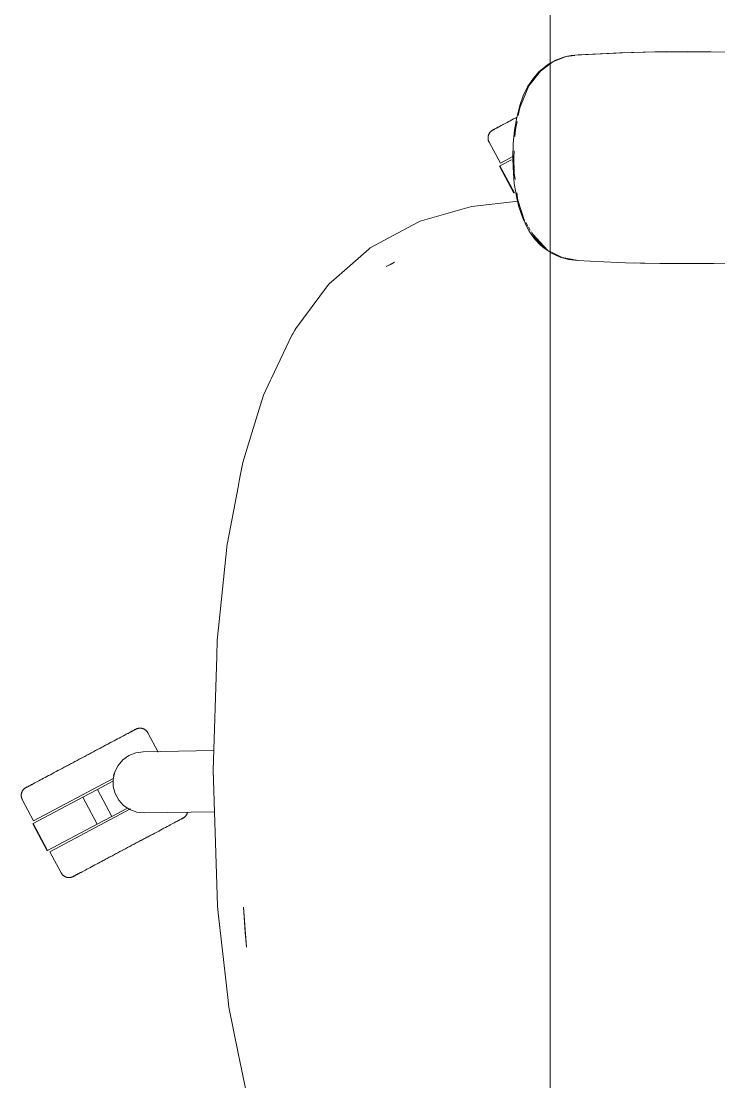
# Model space of a CAD drawing. Header units: millimetres. Extents: x 155920 to 295199, y -4084 to 97293.
# Drawn here: x 186541 to 186859.9, y 31673.4 to 32158.1 of the extents above; entities that cross this region are included whole.
import ezdxf

# ---------------------------------------------------------------- set-up
doc = ezdxf.new("R2010")
doc.units = ezdxf.units.MM
doc.header["$MEASUREMENT"] = 0
doc.layers.add('G-IMPT', color=8, linetype='CONTINUOUS', lineweight=9)
doc.layers.add('I-FURN', color=8, linetype='CONTINUOUS', lineweight=9)

msp = doc.modelspace()

# ---------------------------------------------------------------- linework, layer by layer
at = {"layer": 'G-IMPT'}
for p, q in [((186790.15, 32141.94), (186794, 32142.53)), ((186794.02, 32142.66), (186792.37, 32142.41)), ((186815.8, 32143.75), (186794.02, 32142.66)), ((186814.59, 32143.71), (186794.02, 32142.66)), ((186794.02, 32142.66), (186795.62, 32142.77)), ((186815.8, 32143.75), (186795.62, 32142.77)), ((186835.99, 32144.21), (186814.59, 32143.71)), ((186826.16, 32144.05), (186814.59, 32143.71)), ((186814.59, 32143.71), (186815.8, 32143.75)), ((186835.99, 32144.21), (186815.8, 32143.75)), ((186826.16, 32144.05), (186845.38, 32144.25)), ((186835.99, 32144.21), (186826.16, 32144.05)), ((186856.17, 32144.17), (186826.16, 32144.05)), ((186833.95, 32144.19), (186832.04, 32144.12)), ((186835.99, 32144.17), (186833.95, 32144.19)), ((186856.17, 32144.17), (186835.99, 32144.21)), ((186856.17, 32144.17), (186845.38, 32144.25)), ((186856.17, 32144.17), (186864.59, 32144)), ((186781.56, 32138.24), (186777.82, 32135.17)), ((186782.75, 32138.64), (186778.33, 32135.37)), ((186782.75, 32138.93), (186781.56, 32138.24)), ((186784.99, 32140.2), (186782.75, 32138.93)), ((186783.96, 32139.53), (186782.75, 32138.64)), ((186790.15, 32141.94), (186783.96, 32139.53)), ((186784.99, 32140.2), (186788.63, 32141.6)), ((186789.98, 32141.96), (186788.63, 32141.6)), ((186789.98, 32141.96), (186792.37, 32142.41)), ((186778.33, 32135.37), (186773.12, 32128.58)), ((186775.15, 32132.13), (186777.82, 32135.17)), ((186772.49, 32128.08), (186770.51, 32124.01)), ((186773.12, 32128.58), (186771.28, 32124.18)), ((186772.49, 32128.08), (186775.15, 32132.13)), ((186768.92, 32119.67), (186770.51, 32124.01)), ((186768.95, 32118.56), (186771.28, 32124.18)), ((186768.92, 32119.67), (186767.5, 32114.19)), ((186768.95, 32118.56), (186768.24, 32115.1)), ((186766.5, 32108.26), (186767.5, 32114.19)), ((186766.91, 32108.6), (186766.71, 32105.39)), ((186767.68, 32112.35), (186766.91, 32108.6)), ((186766.5, 32108.26), (186765.93, 32102.11)), ((186765.75, 32095.77), (186765.93, 32102.11)), ((186766.31, 32098.88), (186766.12, 32095.77)), ((186765.84, 32091.27), (186765.75, 32095.77)), ((186766.35, 32088.61), (186766.12, 32095.77)), ((186765.84, 32091.27), (186766.41, 32083.95)), ((186766.35, 32088.61), (186766.75, 32085.83)), ((186767.53, 32077.19), (186766.41, 32083.95)), ((186767.62, 32079.64), (186768.08, 32076.35)), ((186768.2, 32075.84), (186746.92, 32073.43)), ((186768.51, 32073.26), (186767.53, 32077.19)), ((186768.08, 32076.35), (186771.11, 32066.95)), ((186744.66, 32072.79), (186723.31, 32066.78)), ((186744.66, 32072.79), (186746.92, 32073.43)), ((186768.51, 32073.26), (186770.25, 32068.17)), ((186722.2, 32066.19), (186710.97, 32060.18)), ((186723.31, 32066.78), (186722.2, 32066.19)), ((186770.25, 32068.17), (186772.45, 32063.54)), ((186771.65, 32066.06), (186772.58, 32064.5)), ((186710.97, 32060.18), (186700.53, 32054.59)), ((186772.45, 32063.54), (186773.26, 32062.16)), ((186772.86, 32064.04), (186773.72, 32062.59)), ((186775.7, 32058.71), (186773.26, 32062.16)), ((186774.19, 32061.81), (186776.07, 32058.65)), ((186774.88, 32060.74), (186776.16, 32059.27)), ((186774.88, 32060.74), (186781.78, 32053.35)), ((186778.57, 32055.66), (186775.7, 32058.71)), ((186776.07, 32058.65), (186781.78, 32053.35)), ((186776.29, 32059.12), (186779.37, 32055.58)), ((186778.57, 32055.66), (186779.89, 32054.53)), ((186781.78, 32053.35), (186779.37, 32055.58)), ((186685.08, 32040.99), (186699.86, 32054.01)), ((186699.86, 32054.01), (186700.53, 32054.59)), ((186782.75, 32052.57), (186779.89, 32054.53)), ((186784.02, 32052.25), (186782.75, 32052.87)), ((186783.11, 32052.33), (186787.44, 32050.34)), ((186784.02, 32052.25), (186788.28, 32050.14)), ((186791.39, 32049.27), (186787.44, 32050.34)), ((186707.83, 32045.98), (186711.72, 32047.94)), ((186707.83, 32045.98), (186710.13, 32047.16)), ((186710.13, 32047.16), (186711.72, 32047.94)), ((186788.28, 32050.14), (186795.62, 32048.77)), ((186795.4, 32048.77), (186791.39, 32049.27)), ((186801.06, 32048.49), (186795.4, 32048.77)), ((186801.06, 32048.49), (186813.62, 32047.87)), ((186817.17, 32047.75), (186813.62, 32047.87)), ((186832.84, 32047.37), (186817.17, 32047.75)), ((186821.21, 32047.66), (186823.89, 32047.55)), ((186826.11, 32047.55), (186824.27, 32047.55)), ((186832.84, 32047.37), (186837.35, 32047.32)), ((186837.35, 32047.32), (186852.06, 32047.33)), ((186857.53, 32047.4), (186852.06, 32047.33)), ((186857.53, 32047.4), (186869.84, 32047.69)), ((186685.08, 32040.99), (186681.82, 32038.12)), ((186666.52, 32017.65), (186681.09, 32037.15)), ((186681.09, 32037.15), (186681.82, 32038.12)), ((186666.06, 32016.88), (186665.12, 32015.31)), ((186666.52, 32017.65), (186666.06, 32016.88)), ((186664.7, 32014.6), (186655.44, 31994.96)), ((186664.7, 32014.6), (186665.12, 32015.31)), ((186651.81, 31987.28), (186655, 31994.04)), ((186655.44, 31994.96), (186655, 31994.04)), ((186651.81, 31987.28), (186646.49, 31970)), ((186646.49, 31970), (186642.3, 31956.4)), ((186642.3, 31956.4), (186640.84, 31948.79)), ((186640.14, 31945.13), (186640.84, 31948.79)), ((186640.14, 31945.13), (186635.27, 31919.75)), ((186635.18, 31919.29), (186635.27, 31919.75)), ((186635.18, 31919.29), (186631.36, 31882.3)), ((186631.36, 31882.3), (186630.63, 31875.23)), ((186630.4, 31867.97), (186630.63, 31875.23)), ((186628.78, 31815.8), (186630.4, 31867.97)), ((186630.49, 31763.62), (186628.78, 31815.8)), ((186630.49, 31763.62), (186630.81, 31753.68)), ((186631.29, 31749.31), (186630.81, 31753.68)), ((186642.69, 31753.15), (186643.94, 31734.87)), ((186642.69, 31753.15), (186643.33, 31741.81)), ((186631.29, 31749.31), (186635.42, 31711.86)), ((186643.94, 31734.87), (186643.33, 31741.81)), ((186635.91, 31707.45), (186635.42, 31711.86)), ((186640.26, 31686.5), (186635.91, 31707.45)), ((186640.26, 31686.5), (186641.02, 31682.82)), ((186641.02, 31682.82), (186643.89, 31669))]:
    msp.add_line(p, q, dxfattribs=at)
at = {"layer": 'I-FURN'}
for p, q in [((186782.75, 31021.57), (186782.75, 32621.57)), ((186782.75, 32621.57), (186782.75, 31021.57)), ((186766.09, 32113.45), (186765.31, 32113.03)), ((186766.89, 32113.87), (186766.09, 32113.45)), ((186767.71, 32114.31), (186766.89, 32113.87)), ((186756.8, 32108.51), (186756.68, 32108.44)), ((186756.73, 32108.47), (186756.87, 32108.54)), ((186756.96, 32108.59), (186756.8, 32108.51)), ((186756.87, 32108.54), (186757.05, 32108.64)), ((186757.16, 32108.7), (186756.96, 32108.59)), ((186757.05, 32108.64), (186757.27, 32108.75)), ((186757.4, 32108.83), (186757.16, 32108.7)), ((186757.27, 32108.75), (186757.53, 32108.89)), ((186757.68, 32108.97), (186757.4, 32108.83)), ((186757.53, 32108.89), (186757.82, 32109.05)), ((186758, 32109.14), (186757.68, 32108.97)), ((186757.82, 32109.05), (186758.16, 32109.23)), ((186758.35, 32109.33), (186758, 32109.14)), ((186758.16, 32109.23), (186758.53, 32109.43)), ((186758.75, 32109.54), (186758.35, 32109.33)), ((186758.53, 32109.43), (186758.94, 32109.64)), ((186759.18, 32109.77), (186758.75, 32109.54)), ((186758.94, 32109.64), (186759.39, 32109.88)), ((186759.64, 32110.02), (186759.18, 32109.77)), ((186759.39, 32109.88), (186759.87, 32110.14)), ((186760.14, 32110.28), (186759.64, 32110.02)), ((186759.87, 32110.14), (186760.39, 32110.41)), ((186760.68, 32110.57), (186760.14, 32110.28)), ((186760.39, 32110.41), (186760.94, 32110.71)), ((186761.25, 32110.87), (186760.68, 32110.57)), ((186760.94, 32110.71), (186761.52, 32111.02)), ((186761.85, 32111.19), (186761.25, 32110.87)), ((186762.48, 32111.53), (186761.85, 32111.19)), ((186763.15, 32111.88), (186762.48, 32111.53)), ((186763.84, 32112.25), (186763.15, 32111.88)), ((186764.56, 32112.63), (186763.84, 32112.25)), ((186765.31, 32113.03), (186764.56, 32112.63)), ((186754.41, 32104.94), (186754.42, 32105.1)), ((186754.41, 32104.78), (186754.41, 32104.94)), ((186754.41, 32104.62), (186754.41, 32104.78)), ((186754.42, 32104.46), (186754.41, 32104.62)), ((186754.42, 32105.1), (186754.43, 32105.26)), ((186754.44, 32104.3), (186754.42, 32104.46)), ((186754.43, 32105.26), (186754.45, 32105.42)), ((186754.47, 32104.14), (186754.44, 32104.3)), ((186754.45, 32105.42), (186754.48, 32105.58)), ((186754.5, 32103.98), (186754.47, 32104.14)), ((186754.48, 32105.58), (186754.52, 32105.74)), ((186754.53, 32103.82), (186754.5, 32103.98)), ((186754.52, 32105.74), (186754.56, 32105.89)), ((186754.57, 32103.67), (186754.53, 32103.82)), ((186754.56, 32105.89), (186754.6, 32106.05)), ((186754.62, 32103.51), (186754.57, 32103.67)), ((186754.6, 32106.05), (186754.65, 32106.2)), ((186754.65, 32106.2), (186754.71, 32106.35)), ((186754.71, 32106.35), (186754.78, 32106.5)), ((186754.78, 32106.5), (186754.85, 32106.64)), ((186754.85, 32106.64), (186754.92, 32106.79)), ((186754.92, 32106.79), (186755.01, 32106.92)), ((186755.01, 32106.92), (186755.09, 32107.06)), ((186755.09, 32107.06), (186755.18, 32107.19)), ((186755.18, 32107.19), (186755.28, 32107.32)), ((186755.28, 32107.32), (186755.39, 32107.44)), ((186755.39, 32107.44), (186755.49, 32107.56)), ((186755.49, 32107.56), (186755.61, 32107.68)), ((186755.61, 32107.68), (186755.72, 32107.79)), ((186755.72, 32107.79), (186755.84, 32107.9)), ((186755.84, 32107.9), (186755.97, 32108)), ((186755.97, 32108), (186756.1, 32108.09)), ((186756.1, 32108.09), (186756.23, 32108.19)), ((186756.23, 32108.19), (186756.37, 32108.27)), ((186756.37, 32108.27), (186756.51, 32108.35)), ((186756.51, 32108.35), (186756.55, 32108.37)), ((186756.59, 32108.4), (186756.55, 32108.37)), ((186756.55, 32108.37), (186756.57, 32108.38)), ((186756.55, 32108.37), (186756.55, 32108.37)), ((186756.57, 32108.38), (186756.63, 32108.41)), ((186756.68, 32108.44), (186756.59, 32108.4)), ((186756.63, 32108.41), (186756.73, 32108.47)), ((186754.68, 32103.36), (186754.62, 32103.51)), ((186754.74, 32103.21), (186754.68, 32103.36)), ((186754.81, 32103.06), (186754.74, 32103.21)), ((186754.88, 32102.92), (186754.81, 32103.06)), ((186754.88, 32102.92), (186760.03, 32093.24)), ((186759.85, 32092), (186765.14, 32094.82)), ((186760.03, 32093.24), (186765.66, 32096.23)), ((186759.67, 32091.91), (186766.25, 32079.55)), ((186766.42, 32079.64), (186759.85, 32092)), ((186766.51, 32079.69), (186766.42, 32079.64)), ((186589.07, 31832.22), (186588.49, 31831.91)), ((186588.76, 31832.06), (186589.33, 31832.36)), ((186589.62, 31832.52), (186589.07, 31832.22)), ((186589.33, 31832.36), (186589.86, 31832.64)), ((186590.14, 31832.79), (186589.62, 31832.52)), ((186589.86, 31832.64), (186590.37, 31832.91)), ((186590.62, 31833.05), (186590.14, 31832.79)), ((186590.37, 31832.91), (186590.83, 31833.16)), ((186591.07, 31833.28), (186590.62, 31833.05)), ((186590.83, 31833.16), (186591.26, 31833.39)), ((186591.48, 31833.5), (186591.07, 31833.28)), ((186591.26, 31833.39), (186591.65, 31833.6)), ((186591.85, 31833.7), (186591.48, 31833.5)), ((186591.65, 31833.6), (186592.01, 31833.79)), ((186592.19, 31833.88), (186591.85, 31833.7)), ((186592.01, 31833.79), (186592.33, 31833.95)), ((186592.48, 31834.04), (186592.19, 31833.88)), ((186592.33, 31833.95), (186592.61, 31834.1)), ((186592.74, 31834.17), (186592.48, 31834.04)), ((186592.61, 31834.1), (186592.85, 31834.23)), ((186592.96, 31834.29), (186592.74, 31834.17)), ((186592.85, 31834.23), (186593.05, 31834.34)), ((186593.14, 31834.39), (186592.96, 31834.29)), ((186593.05, 31834.34), (186593.21, 31834.42)), ((186593.28, 31834.46), (186593.14, 31834.39)), ((186593.21, 31834.42), (186593.33, 31834.49)), ((186593.38, 31834.51), (186593.28, 31834.46)), ((186593.33, 31834.49), (186593.41, 31834.53)), ((186593.44, 31834.55), (186593.38, 31834.51)), ((186593.41, 31834.53), (186593.46, 31834.55)), ((186593.46, 31834.56), (186593.44, 31834.55)), ((186593.46, 31834.56), (186593.61, 31834.63)), ((186593.46, 31834.55), (186593.46, 31834.56)), ((186593.61, 31834.63), (186593.75, 31834.7)), ((186593.75, 31834.7), (186593.9, 31834.76)), ((186593.9, 31834.76), (186594.05, 31834.81)), ((186594.05, 31834.81), (186594.21, 31834.86)), ((186594.21, 31834.86), (186594.36, 31834.91)), ((186594.36, 31834.91), (186594.52, 31834.94)), ((186594.52, 31834.94), (186594.68, 31834.97)), ((186594.68, 31834.97), (186594.84, 31835)), ((186594.84, 31835), (186595, 31835.01)), ((186595, 31835.01), (186595.16, 31835.02)), ((186595.16, 31835.02), (186595.32, 31835.03)), ((186595.32, 31835.03), (186595.48, 31835.03)), ((186595.48, 31835.03), (186595.64, 31835.02)), ((186595.64, 31835.02), (186595.8, 31835)), ((186595.8, 31835), (186595.96, 31834.98)), ((186595.96, 31834.98), (186596.12, 31834.96)), ((186596.12, 31834.96), (186596.28, 31834.92)), ((186596.28, 31834.92), (186596.43, 31834.88)), ((186596.43, 31834.88), (186596.59, 31834.84)), ((186596.59, 31834.84), (186596.74, 31834.78)), ((186596.74, 31834.78), (186596.89, 31834.72)), ((186596.89, 31834.72), (186597.04, 31834.66)), ((186597.04, 31834.66), (186597.18, 31834.59)), ((186597.18, 31834.59), (186597.33, 31834.51)), ((186597.33, 31834.51), (186597.47, 31834.43)), ((186597.47, 31834.43), (186597.6, 31834.35)), ((186597.6, 31834.35), (186597.73, 31834.25)), ((186597.73, 31834.25), (186597.86, 31834.15)), ((186597.86, 31834.15), (186597.99, 31834.05)), ((186597.99, 31834.05), (186598.11, 31833.94)), ((186598.11, 31833.94), (186598.22, 31833.83)), ((186598.22, 31833.83), (186598.33, 31833.72)), ((186598.33, 31833.72), (186598.44, 31833.59)), ((186598.44, 31833.59), (186598.54, 31833.47)), ((186598.54, 31833.47), (186598.64, 31833.34)), ((186598.64, 31833.34), (186598.73, 31833.21)), ((186598.73, 31833.21), (186598.81, 31833.07)), ((186598.81, 31833.07), (186598.89, 31832.93)), ((186598.89, 31832.93), (186598.91, 31832.89)), ((186603.61, 31824.05), (186598.91, 31832.89)), ((186580.17, 31827.49), (186579.28, 31827.02)), ((186579.69, 31827.24), (186580.58, 31827.71)), ((186581.05, 31827.96), (186580.17, 31827.49)), ((186580.58, 31827.71), (186581.45, 31828.17)), ((186581.91, 31828.41), (186581.05, 31827.96)), ((186581.45, 31828.17), (186582.29, 31828.62)), ((186582.74, 31828.86), (186581.91, 31828.41)), ((186583.55, 31829.29), (186582.74, 31828.86)), ((186584.34, 31829.71), (186583.55, 31829.29)), ((186585.1, 31830.11), (186584.34, 31829.71)), ((186585.84, 31830.5), (186585.1, 31830.11)), ((186586.55, 31830.88), (186585.84, 31830.5)), ((186587.22, 31831.24), (186586.55, 31830.88)), ((186587.87, 31831.58), (186587.22, 31831.24)), ((186588.49, 31831.91), (186587.87, 31831.58)), ((186570.06, 31822.12), (186571.06, 31822.65)), ((186571.6, 31822.94), (186570.6, 31822.4)), ((186571.06, 31822.65), (186572.06, 31823.18)), ((186572.6, 31823.46), (186571.6, 31822.94)), ((186572.06, 31823.18), (186573.05, 31823.71)), ((186573.58, 31823.99), (186572.6, 31823.46)), ((186573.05, 31823.71), (186574.04, 31824.23)), ((186574.56, 31824.51), (186573.58, 31823.99)), ((186574.04, 31824.23), (186575.01, 31824.75)), ((186575.53, 31825.02), (186574.56, 31824.51)), ((186575.01, 31824.75), (186575.97, 31825.26)), ((186576.49, 31825.53), (186575.53, 31825.02)), ((186575.97, 31825.26), (186576.93, 31825.77)), ((186577.43, 31826.04), (186576.49, 31825.53)), ((186576.93, 31825.77), (186577.86, 31826.26)), ((186578.36, 31826.53), (186577.43, 31826.04)), ((186577.86, 31826.26), (186578.79, 31826.75)), ((186579.28, 31827.02), (186578.36, 31826.53)), ((186578.79, 31826.75), (186579.69, 31827.24)), ((186587.51, 31820.59), (186590.25, 31822.55)), ((186590.25, 31822.55), (186593.38, 31823.8)), ((186593.38, 31823.8), (186596.72, 31824.27)), ((186596.72, 31824.27), (186629.06, 31824.83)), ((186561.12, 31817.36), (186562.09, 31817.87)), ((186562.61, 31818.16), (186561.64, 31817.64)), ((186562.09, 31817.87), (186563.07, 31818.4)), ((186563.6, 31818.68), (186562.61, 31818.16)), ((186563.07, 31818.4), (186564.05, 31818.92)), ((186564.59, 31819.21), (186563.6, 31818.68)), ((186564.05, 31818.92), (186565.05, 31819.45)), ((186565.59, 31819.74), (186564.59, 31819.21)), ((186565.05, 31819.45), (186566.05, 31819.98)), ((186566.59, 31820.27), (186565.59, 31819.74)), ((186566.05, 31819.98), (186567.05, 31820.51)), ((186567.59, 31820.8), (186566.59, 31820.27)), ((186567.05, 31820.51), (186568.05, 31821.05)), ((186568.6, 31821.34), (186567.59, 31820.8)), ((186568.05, 31821.05), (186569.06, 31821.58)), ((186569.6, 31821.87), (186568.6, 31821.34)), ((186569.06, 31821.58), (186570.06, 31822.12)), ((186570.6, 31822.4), (186569.6, 31821.87)), ((186583.8, 31815.01), (186585.32, 31818.02)), ((186585.32, 31818.02), (186587.51, 31820.59)), ((186552.73, 31812.9), (186551.95, 31812.49)), ((186553.53, 31813.33), (186552.73, 31812.9)), ((186554.36, 31813.76), (186553.53, 31813.33)), ((186555.2, 31814.21), (186554.36, 31813.76)), ((186556.07, 31814.68), (186555.2, 31814.21)), ((186556.96, 31815.15), (186556.07, 31814.68)), ((186557.86, 31815.63), (186556.96, 31815.15)), ((186557.37, 31815.37), (186558.29, 31815.85)), ((186558.79, 31816.12), (186557.86, 31815.63)), ((186558.29, 31815.85), (186559.22, 31816.35)), ((186559.72, 31816.62), (186558.79, 31816.12)), ((186559.22, 31816.35), (186560.16, 31816.85)), ((186560.68, 31817.12), (186559.72, 31816.62)), ((186560.16, 31816.85), (186561.12, 31817.36)), ((186561.64, 31817.64), (186560.68, 31817.12)), ((186583.05, 31811.72), (186583.8, 31815.01)), ((186543.44, 31807.96), (186543.32, 31807.9)), ((186543.37, 31807.92), (186543.51, 31808)), ((186543.6, 31808.05), (186543.44, 31807.96)), ((186543.51, 31808), (186543.69, 31808.09)), ((186543.8, 31808.15), (186543.6, 31808.05)), ((186543.69, 31808.09), (186543.91, 31808.21)), ((186544.04, 31808.28), (186543.8, 31808.15)), ((186543.91, 31808.21), (186544.17, 31808.35)), ((186544.32, 31808.43), (186544.04, 31808.28)), ((186544.17, 31808.35), (186544.46, 31808.5)), ((186544.64, 31808.6), (186544.32, 31808.43)), ((186544.46, 31808.5), (186544.8, 31808.68)), ((186545, 31808.79), (186544.64, 31808.6)), ((186544.8, 31808.68), (186545.17, 31808.88)), ((186545.39, 31809), (186545, 31808.79)), ((186545.17, 31808.88), (186545.58, 31809.1)), ((186545.82, 31809.23), (186545.39, 31809)), ((186545.58, 31809.1), (186546.03, 31809.34)), ((186546.28, 31809.47), (186545.82, 31809.23)), ((186546.03, 31809.34), (186546.51, 31809.59)), ((186546.78, 31809.74), (186546.28, 31809.47)), ((186546.51, 31809.59), (186547.03, 31809.87)), ((186546.67, 31792.69), (186583.39, 31812.21)), ((186547.32, 31810.02), (186546.78, 31809.74)), ((186547.03, 31809.87), (186547.58, 31810.16)), ((186547.89, 31810.33), (186547.32, 31810.02)), ((186547.58, 31810.16), (186548.16, 31810.47)), ((186548.49, 31810.65), (186547.89, 31810.33)), ((186549.12, 31810.98), (186548.49, 31810.65)), ((186549.79, 31811.34), (186549.12, 31810.98)), ((186550.48, 31811.71), (186549.79, 31811.34)), ((186551.2, 31812.09), (186550.48, 31811.71)), ((186551.95, 31812.49), (186551.2, 31812.09)), ((186575.84, 31807.06), (186582.98, 31810.86)), ((186583.11, 31808.35), (186583.05, 31811.72)), ((186583.97, 31805.09), (186583.11, 31808.35)), ((186541.05, 31804.39), (186541.06, 31804.55)), ((186541.05, 31804.23), (186541.05, 31804.39)), ((186541.05, 31804.07), (186541.05, 31804.23)), ((186541.07, 31803.91), (186541.05, 31804.07)), ((186541.06, 31804.55), (186541.07, 31804.72)), ((186541.07, 31804.72), (186541.1, 31804.88)), ((186541.08, 31803.75), (186541.07, 31803.91)), ((186541.11, 31803.59), (186541.08, 31803.75)), ((186541.1, 31804.88), (186541.12, 31805.03)), ((186541.14, 31803.43), (186541.11, 31803.59)), ((186541.12, 31805.03), (186541.16, 31805.19)), ((186541.17, 31803.28), (186541.14, 31803.43)), ((186541.16, 31805.19), (186541.2, 31805.35)), ((186541.22, 31803.12), (186541.17, 31803.28)), ((186541.2, 31805.35), (186541.24, 31805.5)), ((186541.27, 31802.97), (186541.22, 31803.12)), ((186541.24, 31805.5), (186541.3, 31805.65)), ((186541.3, 31805.65), (186541.35, 31805.8)), ((186541.35, 31805.8), (186541.42, 31805.95)), ((186541.42, 31805.95), (186541.49, 31806.1)), ((186541.49, 31806.1), (186541.56, 31806.24)), ((186541.56, 31806.24), (186541.65, 31806.38)), ((186541.65, 31806.38), (186541.73, 31806.51)), ((186541.73, 31806.51), (186541.83, 31806.65)), ((186541.83, 31806.65), (186541.92, 31806.77)), ((186541.92, 31806.77), (186542.03, 31806.9)), ((186542.03, 31806.9), (186542.13, 31807.02)), ((186542.13, 31807.02), (186542.25, 31807.13)), ((186542.25, 31807.13), (186542.36, 31807.25)), ((186542.36, 31807.25), (186542.48, 31807.35)), ((186542.48, 31807.35), (186542.61, 31807.45)), ((186542.61, 31807.45), (186542.74, 31807.55)), ((186542.74, 31807.55), (186542.87, 31807.64)), ((186542.87, 31807.64), (186543.01, 31807.73)), ((186543.01, 31807.73), (186543.15, 31807.81)), ((186543.15, 31807.81), (186543.19, 31807.83)), ((186543.24, 31807.85), (186543.19, 31807.83)), ((186543.19, 31807.83), (186543.21, 31807.84)), ((186543.19, 31807.83), (186543.19, 31807.83)), ((186543.21, 31807.84), (186543.27, 31807.87)), ((186543.32, 31807.9), (186543.24, 31807.85)), ((186543.27, 31807.87), (186543.37, 31807.92)), ((186546.49, 31791.46), (186569.2, 31803.53)), ((186569.2, 31803.53), (186575.84, 31807.06)), ((186575.77, 31791.17), (186569.2, 31803.53)), ((186582.41, 31794.7), (186575.84, 31807.06)), ((186585.59, 31802.13), (186583.97, 31805.09)), ((186541.32, 31802.82), (186541.27, 31802.97)), ((186541.38, 31802.67), (186541.32, 31802.82)), ((186541.45, 31802.52), (186541.38, 31802.67)), ((186541.52, 31802.38), (186541.45, 31802.52)), ((186541.52, 31802.38), (186546.67, 31792.69)), ((186589.55, 31798.5), (186582.41, 31794.7)), ((186587.87, 31799.64), (186585.59, 31802.13)), ((186590.68, 31797.77), (186587.87, 31799.64)), ((186554.18, 31778.56), (186590.93, 31798.1)), ((186582.41, 31794.7), (186575.77, 31791.17)), ((186593.86, 31796.63), (186590.68, 31797.77)), ((186597.21, 31796.29), (186593.86, 31796.63)), ((186629.4, 31796.85), (186597.21, 31796.29)), ((186614.08, 31793.42), (186613.78, 31793.26)), ((186613.92, 31793.34), (186614.2, 31793.49)), ((186614.34, 31793.56), (186614.08, 31793.42)), ((186614.2, 31793.49), (186614.44, 31793.62)), ((186614.56, 31793.68), (186614.34, 31793.56)), ((186614.44, 31793.62), (186614.64, 31793.72)), ((186614.74, 31793.77), (186614.56, 31793.68)), ((186614.64, 31793.72), (186614.81, 31793.81)), ((186614.88, 31793.85), (186614.74, 31793.77)), ((186614.81, 31793.81), (186614.93, 31793.87)), ((186614.98, 31793.9), (186614.88, 31793.85)), ((186614.93, 31793.87), (186615.01, 31793.92)), ((186615.04, 31793.93), (186614.98, 31793.9)), ((186615.01, 31793.92), (186615.05, 31793.94)), ((186615.06, 31793.94), (186615.04, 31793.93)), ((186615.05, 31793.94), (186615.06, 31793.94)), ((186615.1, 31793.96), (186615.06, 31793.94)), ((186615.24, 31794.04), (186615.1, 31793.96)), ((186615.37, 31794.13), (186615.24, 31794.04)), ((186615.51, 31794.22), (186615.37, 31794.13)), ((186615.64, 31794.32), (186615.51, 31794.22)), ((186615.76, 31794.42), (186615.64, 31794.32)), ((186615.88, 31794.52), (186615.76, 31794.42)), ((186616, 31794.63), (186615.88, 31794.52)), ((186616.11, 31794.75), (186616, 31794.63)), ((186616.22, 31794.87), (186616.11, 31794.75)), ((186616.32, 31794.99), (186616.22, 31794.87)), ((186616.42, 31795.12), (186616.32, 31794.99)), ((186616.51, 31795.25), (186616.42, 31795.12)), ((186616.6, 31795.39), (186616.51, 31795.25)), ((186616.68, 31795.53), (186616.6, 31795.39)), ((186616.76, 31795.67), (186616.68, 31795.53)), ((186616.83, 31795.82), (186616.76, 31795.67)), ((186616.89, 31795.96), (186616.83, 31795.82)), ((186616.95, 31796.11), (186616.89, 31795.96)), ((186617, 31796.27), (186616.95, 31796.11)), ((186617.05, 31796.42), (186617, 31796.27)), ((186617.09, 31796.58), (186617.05, 31796.42)), ((186546.32, 31791.37), (186552.89, 31779.01)), ((186553.06, 31779.1), (186546.49, 31791.46)), ((186575.77, 31791.17), (186553.06, 31779.1)), ((186604.71, 31788.44), (186605.51, 31788.87)), ((186605.51, 31788.87), (186606.29, 31789.28)), ((186606.29, 31789.28), (186607.04, 31789.68)), ((186607.04, 31789.68), (186607.76, 31790.06)), ((186607.76, 31790.06), (186608.46, 31790.43)), ((186608.46, 31790.43), (186609.12, 31790.79)), ((186609.12, 31790.79), (186609.75, 31791.12)), ((186609.75, 31791.12), (186610.36, 31791.44)), ((186610.67, 31791.61), (186610.08, 31791.3)), ((186610.36, 31791.44), (186610.92, 31791.74)), ((186611.22, 31791.9), (186610.67, 31791.61)), ((186610.92, 31791.74), (186611.46, 31792.03)), ((186611.74, 31792.18), (186611.22, 31791.9)), ((186611.46, 31792.03), (186611.96, 31792.3)), ((186612.22, 31792.43), (186611.74, 31792.18)), ((186611.96, 31792.3), (186612.43, 31792.54)), ((186612.66, 31792.67), (186612.22, 31792.43)), ((186612.43, 31792.54), (186612.86, 31792.77)), ((186613.07, 31792.89), (186612.66, 31792.67)), ((186612.86, 31792.77), (186613.25, 31792.98)), ((186613.45, 31793.09), (186613.07, 31792.89)), ((186613.25, 31792.98), (186613.61, 31793.17)), ((186613.78, 31793.26), (186613.45, 31793.09)), ((186613.61, 31793.17), (186613.92, 31793.34)), ((186596.16, 31783.89), (186595.18, 31783.37)), ((186595.63, 31783.61), (186596.61, 31784.13)), ((186597.13, 31784.41), (186596.16, 31783.89)), ((186596.61, 31784.13), (186597.57, 31784.64)), ((186598.08, 31784.92), (186597.13, 31784.41)), ((186597.57, 31784.64), (186598.52, 31785.15)), ((186599.03, 31785.42), (186598.08, 31784.92)), ((186598.52, 31785.15), (186599.46, 31785.65)), ((186599.96, 31785.91), (186599.03, 31785.42)), ((186599.46, 31785.65), (186600.38, 31786.14)), ((186600.87, 31786.4), (186599.96, 31785.91)), ((186600.38, 31786.14), (186601.29, 31786.62)), ((186601.29, 31786.62), (186602.17, 31787.09)), ((186602.17, 31787.09), (186603.04, 31787.55)), ((186603.04, 31787.55), (186603.89, 31788)), ((186603.89, 31788), (186604.71, 31788.44)), ((186587.18, 31779.12), (186586.18, 31778.59)), ((186586.64, 31778.83), (186587.64, 31779.36)), ((186588.18, 31779.65), (186587.18, 31779.12)), ((186587.64, 31779.36), (186588.64, 31779.9)), ((186589.19, 31780.19), (186588.18, 31779.65)), ((186588.64, 31779.9), (186589.65, 31780.43)), ((186590.19, 31780.72), (186589.19, 31780.19)), ((186589.65, 31780.43), (186590.65, 31780.97)), ((186591.2, 31781.25), (186590.19, 31780.72)), ((186590.65, 31780.97), (186591.66, 31781.5)), ((186592.2, 31781.79), (186591.2, 31781.25)), ((186591.66, 31781.5), (186592.66, 31782.03)), ((186593.2, 31782.32), (186592.2, 31781.79)), ((186592.66, 31782.03), (186593.66, 31782.56)), ((186594.19, 31782.85), (186593.2, 31782.32)), ((186593.66, 31782.56), (186594.65, 31783.09)), ((186595.18, 31783.37), (186594.19, 31782.85)), ((186594.65, 31783.09), (186595.63, 31783.61)), ((186554.18, 31778.56), (186559.33, 31768.88)), ((186577.67, 31774.06), (186576.8, 31773.6)), ((186577.2, 31773.81), (186578.07, 31774.28)), ((186578.55, 31774.53), (186577.67, 31774.06)), ((186578.07, 31774.28), (186578.97, 31774.75)), ((186579.46, 31775.01), (186578.55, 31774.53)), ((186578.97, 31774.75), (186579.88, 31775.24)), ((186580.38, 31775.5), (186579.46, 31775.01)), ((186579.88, 31775.24), (186580.81, 31775.73)), ((186581.32, 31776), (186580.38, 31775.5)), ((186580.81, 31775.73), (186581.76, 31776.24)), ((186582.27, 31776.51), (186581.32, 31776)), ((186581.76, 31776.24), (186582.71, 31776.74)), ((186583.23, 31777.02), (186582.27, 31776.51)), ((186582.71, 31776.74), (186583.68, 31777.26)), ((186584.21, 31777.54), (186583.23, 31777.02)), ((186583.68, 31777.26), (186584.66, 31777.78)), ((186585.19, 31778.06), (186584.21, 31777.54)), ((186584.66, 31777.78), (186585.65, 31778.3)), ((186586.18, 31778.59), (186585.19, 31778.06)), ((186585.65, 31778.3), (186586.64, 31778.83)), ((186568.11, 31768.98), (186568.62, 31769.25)), ((186568.92, 31769.41), (186568.38, 31769.12)), ((186568.62, 31769.25), (186569.17, 31769.55)), ((186569.49, 31769.71), (186568.92, 31769.41)), ((186569.17, 31769.55), (186569.76, 31769.86)), ((186569.76, 31769.86), (186570.37, 31770.18)), ((186570.37, 31770.18), (186571.02, 31770.53)), ((186571.02, 31770.53), (186571.7, 31770.89)), ((186571.7, 31770.89), (186572.41, 31771.26)), ((186572.41, 31771.26), (186573.14, 31771.66)), ((186573.14, 31771.66), (186573.9, 31772.06)), ((186573.9, 31772.06), (186574.69, 31772.48)), ((186574.69, 31772.48), (186575.5, 31772.91)), ((186575.5, 31772.91), (186576.34, 31773.35)), ((186576.8, 31773.6), (186575.95, 31773.15)), ((186576.34, 31773.35), (186577.2, 31773.81)), ((186559.35, 31768.84), (186559.33, 31768.88)), ((186559.43, 31768.7), (186559.35, 31768.84)), ((186559.52, 31768.56), (186559.43, 31768.7)), ((186559.61, 31768.43), (186559.52, 31768.56)), ((186559.71, 31768.3), (186559.61, 31768.43)), ((186559.81, 31768.17), (186559.71, 31768.3)), ((186559.91, 31768.05), (186559.81, 31768.17)), ((186560.02, 31767.94), (186559.91, 31768.05)), ((186560.14, 31767.82), (186560.02, 31767.94)), ((186560.26, 31767.72), (186560.14, 31767.82)), ((186560.38, 31767.61), (186560.26, 31767.72)), ((186560.51, 31767.52), (186560.38, 31767.61)), ((186560.64, 31767.42), (186560.51, 31767.52)), ((186560.78, 31767.34), (186560.64, 31767.42)), ((186560.92, 31767.25), (186560.78, 31767.34)), ((186561.06, 31767.18), (186560.92, 31767.25)), ((186561.21, 31767.11), (186561.06, 31767.18)), ((186561.35, 31767.04), (186561.21, 31767.11)), ((186561.5, 31766.99), (186561.35, 31767.04)), ((186561.66, 31766.93), (186561.5, 31766.99)), ((186561.81, 31766.89), (186561.66, 31766.93)), ((186561.97, 31766.85), (186561.81, 31766.89)), ((186562.12, 31766.81), (186561.97, 31766.85)), ((186562.28, 31766.78), (186562.12, 31766.81)), ((186562.44, 31766.76), (186562.28, 31766.78)), ((186562.6, 31766.75), (186562.44, 31766.76)), ((186562.76, 31766.74), (186562.6, 31766.75)), ((186562.93, 31766.74), (186562.76, 31766.74)), ((186563.09, 31766.74), (186562.93, 31766.74)), ((186563.25, 31766.75), (186563.09, 31766.74)), ((186563.41, 31766.77), (186563.25, 31766.75)), ((186563.57, 31766.8), (186563.41, 31766.77)), ((186563.73, 31766.83), (186563.57, 31766.8)), ((186563.88, 31766.86), (186563.73, 31766.83)), ((186564.04, 31766.91), (186563.88, 31766.86)), ((186564.19, 31766.95), (186564.04, 31766.91)), ((186564.34, 31767.01), (186564.19, 31766.95)), ((186564.49, 31767.07), (186564.34, 31767.01)), ((186564.64, 31767.14), (186564.49, 31767.07)), ((186564.78, 31767.21), (186564.64, 31767.14)), ((186564.78, 31767.21), (186564.8, 31767.22)), ((186564.79, 31767.21), (186564.78, 31767.21)), ((186564.83, 31767.24), (186564.79, 31767.21)), ((186564.8, 31767.22), (186564.86, 31767.25)), ((186564.91, 31767.28), (186564.83, 31767.24)), ((186564.86, 31767.25), (186564.96, 31767.31)), ((186565.03, 31767.34), (186564.91, 31767.28)), ((186564.96, 31767.31), (186565.1, 31767.38)), ((186565.2, 31767.43), (186565.03, 31767.34)), ((186565.1, 31767.38), (186565.28, 31767.48)), ((186565.4, 31767.54), (186565.2, 31767.43)), ((186565.28, 31767.48), (186565.5, 31767.59)), ((186565.64, 31767.67), (186565.4, 31767.54)), ((186565.5, 31767.59), (186565.76, 31767.73)), ((186565.92, 31767.81), (186565.64, 31767.67)), ((186565.76, 31767.73), (186566.06, 31767.89)), ((186566.24, 31767.98), (186565.92, 31767.81)), ((186566.06, 31767.89), (186566.39, 31768.07)), ((186566.59, 31768.17), (186566.24, 31767.98)), ((186566.39, 31768.07), (186566.77, 31768.27)), ((186566.98, 31768.38), (186566.59, 31768.17)), ((186566.77, 31768.27), (186567.18, 31768.48)), ((186567.41, 31768.61), (186566.98, 31768.38)), ((186567.18, 31768.48), (186567.62, 31768.72)), ((186567.88, 31768.86), (186567.41, 31768.61)), ((186567.62, 31768.72), (186568.11, 31768.98)), ((186568.38, 31769.12), (186567.88, 31768.86))]:
    msp.add_line(p, q, dxfattribs=at)
msp.add_arc((186596.78, 31810.27), 13.81, 162.664, 167.6527, dxfattribs=at)
msp.add_open_spline([(186583.17, 31812.63), (186583.25, 31813.07), (186583.35, 31813.49), (186583.46, 31813.91)], degree=3, dxfattribs=at)

doc.saveas('drawing.dxf')
